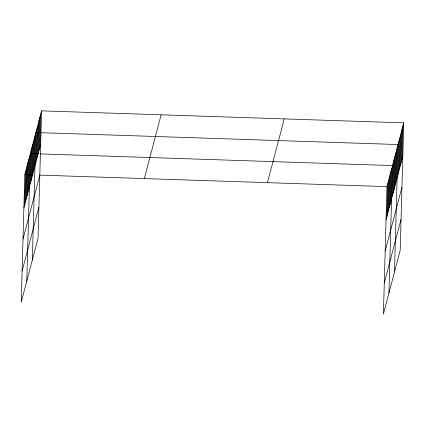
<?xml version="1.0" encoding="UTF-8"?>
<svg xmlns="http://www.w3.org/2000/svg" width="425" height="425" viewBox="0 0 425 425"><rect width="100%" height="100%" fill="white"/><g stroke="black" fill="none" stroke-linecap="round" stroke-linejoin="round"><path stroke-width="0.64" d="M41.592 110.851L24.815 174.611L21.25 302.143L38.032 238.377L41.592 110.851L403.75 122.857L400.185 250.389L383.408 314.149L386.968 186.623L403.75 122.857M24.671 204.893L25.601 171.604M25.463 201.886L26.392 168.603M26.254 198.879L27.184 165.596M27.046 195.872L27.976 162.589M27.837 192.865L28.767 159.582M28.629 189.858L29.559 156.575M26.786 281.1L30.35 153.568L38.702 153.85M30.212 183.85L31.142 150.567M31.004 180.843L31.933 147.56M31.795 177.836L32.725 144.553M32.587 174.829L33.517 141.546M33.378 171.822L34.308 138.539M34.165 168.821L35.094 135.532M32.327 260.058L35.886 132.531L398.044 144.537L394.48 272.069M35.774 162.717L36.704 129.434M36.587 159.619L37.517 126.337M37.405 156.522L38.335 123.239M38.218 153.425L39.148 120.142M39.031 150.328L39.961 117.045M39.849 147.231L40.779 113.948M386.83 216.899L387.759 183.616M387.621 213.892L388.551 180.609M388.413 210.885L389.342 177.602M389.204 207.883L390.134 174.595M389.996 204.877L390.926 171.594M390.788 201.87L391.717 168.587M388.944 293.107L392.509 165.58L39.987 153.893M392.371 195.856L393.3 162.573M393.157 192.849L394.087 159.566M393.948 189.847L394.878 156.559M394.74 186.841L395.67 153.558M395.532 183.834L396.461 150.551M396.323 180.827L397.253 147.544M397.928 174.723L398.857 141.44M398.746 171.626L399.675 138.343M399.558 168.528L400.488 135.246M400.377 165.431L401.306 132.148M401.189 162.334L402.119 129.051M402.007 159.237L402.937 125.954M23.885 207.894L40.662 144.133M23.014 238.999L39.796 175.233M22.121 271.038L38.898 207.278M144.325 178.574L161.107 114.814M267.458 182.66L284.24 118.894M386.038 219.906L402.82 156.14M385.172 251.005L401.949 187.244M384.274 283.05L401.057 219.284M24.815 174.611L33.166 174.887M39.589 175.105L386.968 186.623"/></g></svg>
